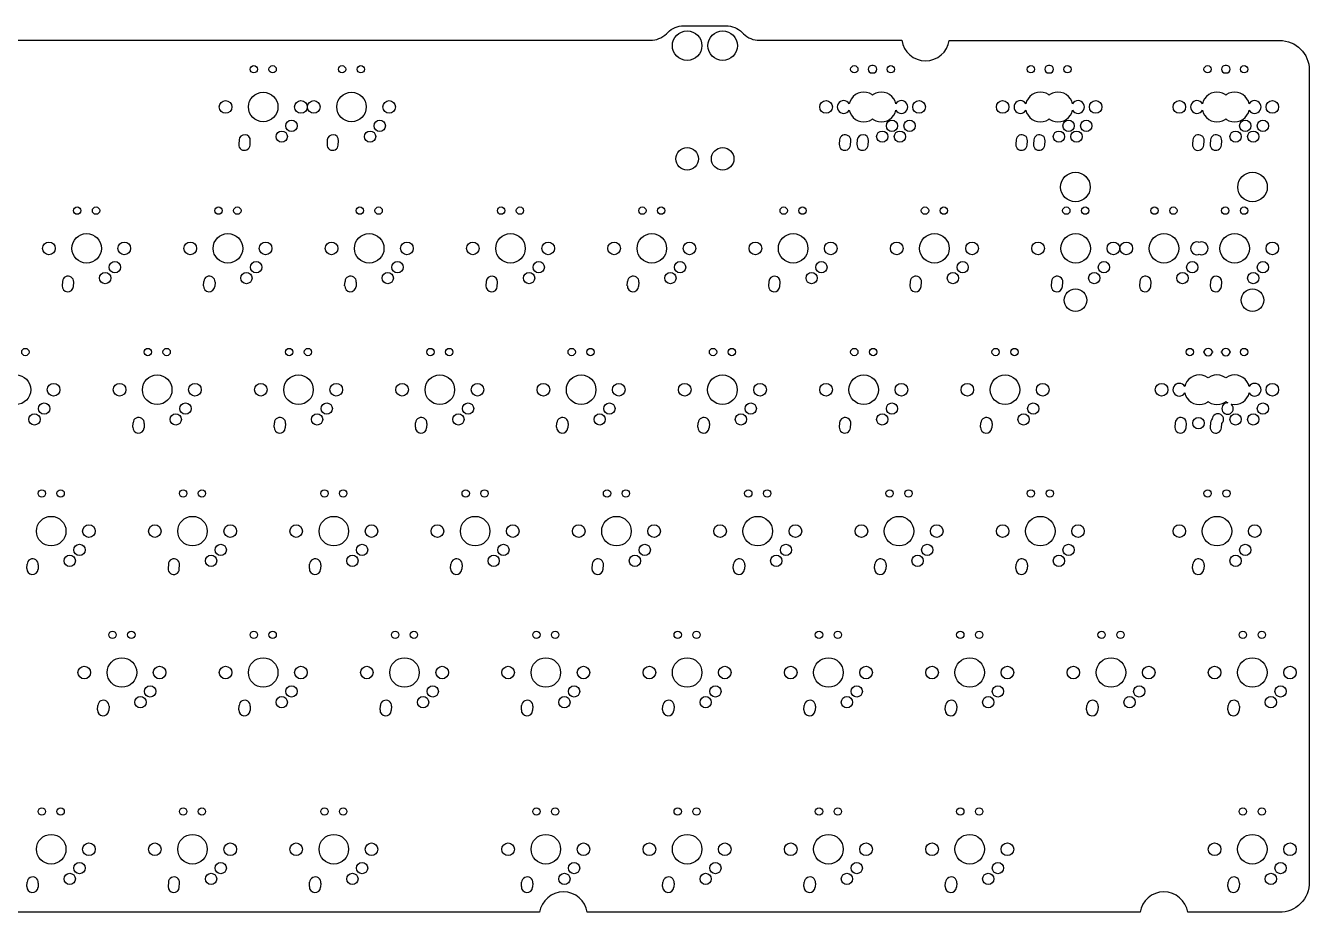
# Model space of a CAD drawing. Header units: millimetres. Extents: x -369 to -25, y -160 to -35.
# Drawn here: x -198.1 to -25.1, y -154.3 to -34.9 of the extents above; entities that cross this region are included whole.
import ezdxf

# ---------------------------------------------------------------- set-up
doc = ezdxf.new("R2010")
doc.units = ezdxf.units.MM
doc.layers.get('0').update_dxf_attribs({"linetype": 'CONTINUOUS'})

msp = doc.modelspace()

# ---------------------------------------------------------------- linework, layer by layer
for p, q in [((-174.16, -69.92), (-174.11, -69.34)), ((-172.59, -69.44), (-172.63, -70.02)), ((-155.11, -69.92), (-155.06, -69.34)), ((-153.54, -69.44), (-153.58, -70.02)), ((-117.01, -69.92), (-116.96, -69.34)), ((-115.44, -69.44), (-115.48, -70.02)), ((-183.68, -88.97), (-183.64, -88.39)), ((-182.12, -88.49), (-182.16, -89.07)), ((-164.63, -88.97), (-164.59, -88.39)), ((-163.07, -88.49), (-163.11, -89.07)), ((-145.58, -88.97), (-145.54, -88.39)), ((-144.02, -88.49), (-144.06, -89.07)), ((-126.53, -88.97), (-126.49, -88.39)), ((-124.97, -88.49), (-125.01, -89.07)), ((-107.48, -88.97), (-107.44, -88.39)), ((-105.92, -88.49), (-105.96, -89.07)), ((-69.38, -88.97), (-69.34, -88.39)), ((-67.82, -88.49), (-67.86, -89.07)), ((-197.97, -108.02), (-197.93, -107.44)), ((-196.41, -107.54), (-196.45, -108.12)), ((-159.87, -108.02), (-159.83, -107.44)), ((-158.31, -107.54), (-158.35, -108.12)), ((-140.82, -108.02), (-140.78, -107.44)), ((-139.26, -107.54), (-139.3, -108.12)), ((-102.72, -108.02), (-102.68, -107.44)), ((-101.16, -107.54), (-101.2, -108.12)), ((-83.67, -108.02), (-83.63, -107.44)), ((-82.11, -107.54), (-82.15, -108.12)), ((-64.62, -108.02), (-64.58, -107.44)), ((-63.06, -107.54), (-63.1, -108.12)), ((-40.81, -108.02), (-40.76, -107.44)), ((-39.24, -107.54), (-39.28, -108.12)), ((-188.44, -127.07), (-188.4, -126.49)), ((-186.88, -126.59), (-186.92, -127.17)), ((-169.39, -127.07), (-169.35, -126.49)), ((-167.83, -126.59), (-167.87, -127.17)), ((-150.34, -127.07), (-150.3, -126.49)), ((-148.78, -126.59), (-148.82, -127.17)), ((-131.29, -127.07), (-131.25, -126.49)), ((-129.73, -126.59), (-129.77, -127.17)), ((-112.24, -127.07), (-112.2, -126.49)), ((-110.68, -126.59), (-110.72, -127.17)), ((-93.19, -127.07), (-93.15, -126.49)), ((-91.63, -126.59), (-91.67, -127.17)), ((-74.14, -127.07), (-74.1, -126.49)), ((-72.58, -126.59), (-72.62, -127.17)), ((-55.09, -127.07), (-55.05, -126.49)), ((-53.53, -126.59), (-53.57, -127.17)), ((-36.04, -127.07), (-36, -126.49)), ((-34.48, -126.59), (-34.52, -127.17)), ((-197.97, -150.88), (-197.93, -150.3)), ((-196.41, -150.4), (-196.45, -150.98)), ((-159.87, -150.88), (-159.83, -150.3)), ((-158.31, -150.4), (-158.35, -150.98)), ((-131.29, -150.88), (-131.25, -150.3)), ((-129.73, -150.4), (-129.77, -150.98)), ((-112.24, -150.88), (-112.2, -150.3)), ((-110.68, -150.4), (-110.72, -150.98)), ((-93.19, -150.88), (-93.15, -150.3)), ((-91.63, -150.4), (-91.67, -150.98)), ((-74.14, -150.88), (-74.1, -150.3)), ((-72.58, -150.4), (-72.62, -150.98)), ((-36.04, -150.88), (-36, -150.3)), ((-34.48, -150.4), (-34.52, -150.98))]:
    msp.add_line(p, q)
msp.add_lwpolyline([(-199.26, -36.86), (-113.9, -36.86, 0.199109), (-111.74, -35.97), (-111.56, -35.79, -0.198683), (-109.39, -34.89), (-103.7, -34.89, -0.19868), (-101.53, -35.79), (-101.35, -35.97, 0.199112), (-99.18, -36.86), (-80.01, -36.86, 0.856454), (-73.59, -36.87), (-29.06, -36.87, -0.414001), (-25.06, -40.87), (-25.06, -150.26), (-25.06, -150.26, -0.427349), (-29.14, -154.35), (-29.14, -154.35), (-41.44, -154.35, 0.856431), (-47.87, -154.35), (-122.41, -154.35, 0.856298), (-128.83, -154.35), (-203.37, -154.35, 0.856429)], format="xyb")
for points in [[(-83.36, -40.76), (-83.39, -40.57), (-83.5, -40.4), (-83.67, -40.29), (-83.86, -40.25), (-83.94, -40.27), (-84.02, -40.25), (-84.21, -40.29), (-84.38, -40.4), (-84.49, -40.57), (-84.52, -40.76), (-84.49, -40.95), (-84.38, -41.12), (-84.21, -41.23), (-84.02, -41.26), (-83.94, -41.25), (-83.86, -41.26), (-83.67, -41.23), (-83.5, -41.12), (-83.39, -40.95)], [(-60.13, -41.25), (-60.05, -41.26), (-59.85, -41.23), (-59.69, -41.12), (-59.58, -40.95), (-59.54, -40.76), (-59.58, -40.57), (-59.69, -40.4), (-59.85, -40.29), (-60.05, -40.25), (-60.13, -40.27), (-60.21, -40.25), (-60.4, -40.29), (-60.56, -40.4), (-60.67, -40.57), (-60.71, -40.76), (-60.67, -40.95), (-60.56, -41.12), (-60.4, -41.23), (-60.21, -41.26)], [(-35.77, -40.95), (-35.73, -40.76), (-35.77, -40.57), (-35.88, -40.4), (-36.04, -40.29), (-36.24, -40.25), (-36.31, -40.27), (-36.39, -40.25), (-36.59, -40.29), (-36.75, -40.4), (-36.86, -40.57), (-36.9, -40.76), (-36.86, -40.95), (-36.75, -41.12), (-36.59, -41.23), (-36.39, -41.26), (-36.31, -41.25), (-36.24, -41.26), (-36.04, -41.23), (-35.88, -41.12)], [(-87.83, -46.7), (-87.61, -46.67), (-87.4, -46.58), (-87.22, -46.45), (-87.08, -46.27), (-87.08, -46.26), (-86.98, -46.61), (-86.8, -46.95), (-86.55, -47.26), (-86.24, -47.51), (-85.9, -47.69), (-85.52, -47.8), (-85.13, -47.84), (-84.74, -47.8), (-84.36, -47.69), (-84.02, -47.51), (-83.94, -47.44), (-83.86, -47.51), (-83.51, -47.69), (-83.14, -47.8), (-82.75, -47.84), (-82.36, -47.8), (-81.98, -47.69), (-81.64, -47.51), (-81.33, -47.26), (-81.08, -46.95), (-80.9, -46.61), (-80.79, -46.26), (-80.79, -46.27), (-80.66, -46.45), (-80.48, -46.58), (-80.27, -46.67), (-80.05, -46.7), (-79.83, -46.67), (-79.62, -46.58), (-79.44, -46.45), (-79.31, -46.27), (-79.22, -46.06), (-79.19, -45.84), (-79.22, -45.62), (-79.31, -45.41), (-79.44, -45.23), (-79.62, -45.1), (-79.83, -45.01), (-80.05, -44.98), (-80.27, -45.01), (-80.48, -45.1), (-80.66, -45.23), (-80.79, -45.41), (-80.79, -45.41), (-80.9, -45.07), (-81.08, -44.73), (-81.33, -44.42), (-81.64, -44.17), (-81.98, -43.99), (-82.36, -43.87), (-82.75, -43.84), (-83.14, -43.87), (-83.51, -43.99), (-83.86, -44.17), (-83.94, -44.24), (-84.02, -44.17), (-84.36, -43.99), (-84.74, -43.87), (-85.13, -43.84), (-85.52, -43.87), (-85.9, -43.99), (-86.24, -44.17), (-86.55, -44.42), (-86.8, -44.73), (-86.98, -45.07), (-87.08, -45.41), (-87.08, -45.41), (-87.22, -45.23), (-87.4, -45.1), (-87.61, -45.01), (-87.83, -44.98), (-88.05, -45.01), (-88.26, -45.1), (-88.43, -45.23), (-88.57, -45.41), (-88.66, -45.62), (-88.69, -45.84), (-88.66, -46.06), (-88.57, -46.27), (-88.43, -46.45), (-88.26, -46.58), (-88.05, -46.67)], [(-63.79, -45.01), (-64.02, -44.98), (-64.24, -45.01), (-64.44, -45.1), (-64.62, -45.23), (-64.76, -45.41), (-64.85, -45.62), (-64.87, -45.84), (-64.85, -46.06), (-64.76, -46.27), (-64.62, -46.45), (-64.44, -46.58), (-64.24, -46.67), (-64.02, -46.7), (-63.79, -46.67), (-63.59, -46.58), (-63.41, -46.45), (-63.27, -46.27), (-63.27, -46.26), (-63.17, -46.61), (-62.98, -46.95), (-62.73, -47.26), (-62.43, -47.51), (-62.08, -47.69), (-61.71, -47.8), (-61.32, -47.84), (-60.93, -47.8), (-60.55, -47.69), (-60.2, -47.51), (-60.13, -47.44), (-60.05, -47.51), (-59.7, -47.69), (-59.33, -47.8), (-58.94, -47.84), (-58.54, -47.8), (-58.17, -47.69), (-57.82, -47.51), (-57.52, -47.26), (-57.27, -46.95), (-57.08, -46.61), (-56.98, -46.26), (-56.98, -46.27), (-56.84, -46.45), (-56.67, -46.58), (-56.46, -46.67), (-56.24, -46.7), (-56.01, -46.67), (-55.81, -46.58), (-55.63, -46.45), (-55.49, -46.27), (-55.41, -46.06), (-55.38, -45.84), (-55.41, -45.62), (-55.49, -45.41), (-55.63, -45.23), (-55.81, -45.1), (-56.01, -45.01), (-56.24, -44.98), (-56.46, -45.01), (-56.67, -45.1), (-56.84, -45.23), (-56.98, -45.41), (-56.98, -45.41), (-57.08, -45.07), (-57.27, -44.73), (-57.52, -44.42), (-57.82, -44.17), (-58.17, -43.99), (-58.54, -43.87), (-58.94, -43.84), (-59.33, -43.87), (-59.7, -43.99), (-60.05, -44.17), (-60.13, -44.24), (-60.2, -44.17), (-60.55, -43.99), (-60.93, -43.87), (-61.32, -43.84), (-61.71, -43.87), (-62.08, -43.99), (-62.43, -44.17), (-62.73, -44.42), (-62.98, -44.73), (-63.17, -45.07), (-63.27, -45.41), (-63.27, -45.41), (-63.41, -45.23), (-63.59, -45.1)], [(-35.89, -43.99), (-36.24, -44.17), (-36.31, -44.24), (-36.39, -44.17), (-36.74, -43.99), (-37.11, -43.87), (-37.51, -43.84), (-37.9, -43.87), (-38.27, -43.99), (-38.62, -44.17), (-38.92, -44.42), (-39.17, -44.73), (-39.36, -45.07), (-39.46, -45.41), (-39.46, -45.41), (-39.6, -45.23), (-39.77, -45.1), (-39.98, -45.01), (-40.2, -44.98), (-40.43, -45.01), (-40.63, -45.1), (-40.81, -45.23), (-40.95, -45.41), (-41.03, -45.62), (-41.06, -45.84), (-41.03, -46.06), (-40.95, -46.27), (-40.81, -46.45), (-40.63, -46.58), (-40.43, -46.67), (-40.2, -46.7), (-39.98, -46.67), (-39.77, -46.58), (-39.6, -46.45), (-39.46, -46.27), (-39.46, -46.26), (-39.36, -46.61), (-39.17, -46.95), (-38.92, -47.26), (-38.62, -47.51), (-38.27, -47.69), (-37.9, -47.8), (-37.51, -47.84), (-37.11, -47.8), (-36.74, -47.69), (-36.39, -47.51), (-36.31, -47.44), (-36.24, -47.51), (-35.89, -47.69), (-35.51, -47.8), (-35.12, -47.84), (-34.73, -47.8), (-34.36, -47.69), (-34.01, -47.51), (-33.71, -47.26), (-33.46, -46.95), (-33.27, -46.61), (-33.17, -46.26), (-33.17, -46.27), (-33.03, -46.45), (-32.85, -46.58), (-32.65, -46.67), (-32.42, -46.7), (-32.2, -46.67), (-32, -46.58), (-31.82, -46.45), (-31.68, -46.27), (-31.6, -46.06), (-31.57, -45.84), (-31.6, -45.62), (-31.68, -45.41), (-31.82, -45.23), (-32, -45.1), (-32.2, -45.01), (-32.42, -44.98), (-32.65, -45.01), (-32.85, -45.1), (-33.03, -45.23), (-33.17, -45.41), (-33.17, -45.41), (-33.27, -45.07), (-33.46, -44.73), (-33.71, -44.42), (-34.01, -44.17), (-34.36, -43.99), (-34.73, -43.87), (-35.12, -43.84), (-35.51, -43.87)], [(-38.83, -65.32), (-38.74, -65.11), (-38.71, -64.89), (-38.74, -64.67), (-38.83, -64.46), (-38.96, -64.28), (-39.14, -64.15), (-39.35, -64.06), (-39.57, -64.03), (-39.79, -64.06), (-39.89, -64.1), (-39.98, -64.06), (-40.2, -64.03), (-40.43, -64.06), (-40.63, -64.15), (-40.81, -64.28), (-40.95, -64.46), (-41.03, -64.67), (-41.06, -64.89), (-41.03, -65.11), (-40.95, -65.32), (-40.81, -65.5), (-40.63, -65.63), (-40.43, -65.72), (-40.2, -65.75), (-39.98, -65.72), (-39.89, -65.68), (-39.79, -65.72), (-39.57, -65.75), (-39.35, -65.72), (-39.14, -65.63), (-38.96, -65.5)], [(-43.33, -84.37), (-43.19, -84.55), (-43.01, -84.68), (-42.81, -84.77), (-42.58, -84.8), (-42.36, -84.77), (-42.16, -84.68), (-41.98, -84.55), (-41.84, -84.37), (-41.84, -84.36), (-41.74, -84.71), (-41.55, -85.05), (-41.3, -85.36), (-41, -85.61), (-40.65, -85.79), (-40.28, -85.9), (-39.89, -85.94), (-39.49, -85.9), (-39.12, -85.79), (-38.77, -85.61), (-38.69, -85.54), (-38.62, -85.61), (-38.27, -85.79), (-37.9, -85.9), (-37.51, -85.94), (-37.11, -85.9), (-36.74, -85.79), (-36.39, -85.61), (-36.31, -85.54), (-36.24, -85.61), (-36.03, -85.72), (-36.08, -85.71), (-36.28, -85.74), (-36.46, -85.81), (-36.62, -85.94), (-36.74, -86.1), (-36.82, -86.28), (-36.85, -86.48), (-36.82, -86.68), (-36.74, -86.86), (-36.62, -87.02), (-36.46, -87.14), (-36.28, -87.22), (-36.08, -87.25), (-35.88, -87.22), (-35.69, -87.14), (-35.53, -87.02), (-35.41, -86.86), (-35.33, -86.68), (-35.31, -86.48), (-35.33, -86.28), (-35.41, -86.1), (-35.53, -85.94), (-35.61, -85.87), (-35.51, -85.9), (-35.12, -85.94), (-34.73, -85.9), (-34.36, -85.79), (-34.01, -85.61), (-33.71, -85.36), (-33.46, -85.05), (-33.27, -84.71), (-33.17, -84.36), (-33.17, -84.37), (-33.03, -84.55), (-32.85, -84.68), (-32.65, -84.77), (-32.42, -84.8), (-32.2, -84.77), (-32, -84.68), (-31.82, -84.55), (-31.68, -84.37), (-31.6, -84.16), (-31.57, -83.94), (-31.6, -83.72), (-31.68, -83.51), (-31.82, -83.33), (-32, -83.2), (-32.2, -83.11), (-32.42, -83.08), (-32.65, -83.11), (-32.85, -83.2), (-33.03, -83.33), (-33.17, -83.51), (-33.17, -83.51), (-33.27, -83.17), (-33.46, -82.83), (-33.71, -82.52), (-34.01, -82.27), (-34.36, -82.09), (-34.73, -81.97), (-35.12, -81.94), (-35.51, -81.97), (-35.89, -82.09), (-36.24, -82.27), (-36.31, -82.34), (-36.39, -82.27), (-36.74, -82.09), (-37.11, -81.97), (-37.51, -81.94), (-37.9, -81.97), (-38.27, -82.09), (-38.62, -82.27), (-38.69, -82.34), (-38.77, -82.27), (-39.12, -82.09), (-39.49, -81.97), (-39.89, -81.94), (-40.28, -81.97), (-40.65, -82.09), (-41, -82.27), (-41.3, -82.52), (-41.55, -82.83), (-41.74, -83.17), (-41.84, -83.51), (-41.84, -83.51), (-41.98, -83.33), (-42.16, -83.2), (-42.36, -83.11), (-42.58, -83.08), (-42.81, -83.11), (-43.01, -83.2), (-43.19, -83.33), (-43.33, -83.51), (-43.41, -83.72), (-43.44, -83.94), (-43.41, -84.16)], [(-36.86, -88.49), (-36.84, -88.48), (-36.72, -88.32), (-36.64, -88.14), (-36.62, -87.94), (-36.64, -87.74), (-36.72, -87.56), (-36.84, -87.4), (-37, -87.27), (-37.19, -87.2), (-37.39, -87.17), (-37.58, -87.2), (-37.77, -87.27), (-37.93, -87.4), (-38.05, -87.56), (-38.13, -87.74), (-38.15, -87.88), (-38.26, -88.01), (-38.35, -88.19), (-38.39, -88.39), (-38.43, -88.96), (-38.42, -89.17), (-38.35, -89.36), (-38.24, -89.52), (-38.09, -89.66), (-37.91, -89.75), (-37.72, -89.79), (-37.52, -89.77), (-37.33, -89.71), (-37.16, -89.6), (-37.03, -89.45), (-36.94, -89.27), (-36.9, -89.07)]]:
    msp.add_lwpolyline(points, close=True)
for points in [[(-169.35, -50.29), (-169.39, -50.87, 1), (-167.87, -50.97), (-167.83, -50.39, 1)], [(-157.45, -50.29), (-157.49, -50.87, 1), (-155.97, -50.97), (-155.93, -50.39, 1)], [(-88.39, -50.29), (-88.43, -50.87, 1), (-86.91, -50.97), (-86.87, -50.39, 1)], [(-86.01, -50.29), (-86.05, -50.87, 1), (-84.53, -50.97), (-84.49, -50.39, 1)], [(-64.58, -50.29), (-64.62, -50.87, 1), (-63.1, -50.97), (-63.06, -50.39, 1)], [(-62.2, -50.29), (-62.24, -50.87, 1), (-60.72, -50.97), (-60.68, -50.39, 1)], [(-40.76, -50.29), (-40.81, -50.87, 1), (-39.28, -50.97), (-39.24, -50.39, 1)], [(-38.38, -50.29), (-38.42, -50.87, 1), (-36.9, -50.97), (-36.86, -50.39, 1)], [(-193.16, -69.34), (-193.21, -69.92, 1), (-191.68, -70.02), (-191.64, -69.44, 1)], [(-136.01, -69.34), (-136.06, -69.92, 1), (-134.53, -70.02), (-134.49, -69.44, 1)], [(-97.91, -69.34), (-97.96, -69.92, 1), (-96.43, -70.02), (-96.39, -69.44, 1)], [(-78.86, -69.34), (-78.91, -69.92, 1), (-77.38, -70.02), (-77.34, -69.44, 1)], [(-59.81, -69.34), (-59.86, -69.92, 1), (-58.33, -70.02), (-58.29, -69.44, 1)], [(-47.91, -69.34), (-47.95, -69.92, 1), (-46.43, -70.02), (-46.39, -69.44, 1)], [(-38.38, -69.34), (-38.42, -69.92, 1), (-36.9, -70.02), (-36.86, -69.44, 1)], [(-38.12, -78.78), (-38.12, -78.94, 1), (-39.27, -78.94), (-39.27, -78.78, 1)], [(-35.74, -78.78), (-35.74, -78.94, 1), (-36.89, -78.94), (-36.89, -78.78, 1)], [(-88.39, -88.39), (-88.43, -88.97, 1), (-86.91, -89.07), (-86.87, -88.49, 1)], [(-43.15, -88.39), (-43.19, -88.97, 1), (-41.67, -89.07), (-41.63, -88.49, 1)], [(-178.88, -107.44), (-178.92, -108.02, 1), (-177.4, -108.12), (-177.36, -107.54, 1)], [(-121.73, -107.44), (-121.77, -108.02, 1), (-120.25, -108.12), (-120.21, -107.54, 1)], [(-178.88, -150.3), (-178.92, -150.88, 1), (-177.4, -150.98), (-177.36, -150.4, 1)]]:
    msp.add_lwpolyline(points, format="xyb", close=True)
for centre, radius in [((-108.94, -37.58), 1.99), ((-104.15, -37.58), 1.99), ((-167.36, -40.76), 0.495), ((-164.82, -40.76), 0.495), ((-155.46, -40.76), 0.495), ((-152.92, -40.76), 0.495), ((-86.4, -40.76), 0.495), ((-81.48, -40.76), 0.495), ((-62.59, -40.76), 0.495), ((-57.67, -40.76), 0.495), ((-38.77, -40.76), 0.495), ((-33.85, -40.76), 0.495), ((-171.17, -45.84), 0.851), ((-166.09, -45.84), 1.99), ((-161.01, -45.84), 0.851), ((-159.27, -45.84), 0.851), ((-154.19, -45.84), 1.99), ((-149.11, -45.84), 0.851), ((-90.21, -45.84), 0.851), ((-77.67, -45.84), 0.851), ((-66.4, -45.84), 0.851), ((-53.86, -45.84), 0.851), ((-42.58, -45.84), 0.851), ((-30.04, -45.84), 0.851), ((-162.28, -48.38), 0.762), ((-150.38, -48.38), 0.762), ((-81.32, -48.38), 0.762), ((-78.94, -48.38), 0.762), ((-57.51, -48.38), 0.762), ((-55.13, -48.38), 0.762), ((-33.69, -48.38), 0.762), ((-31.31, -48.38), 0.762), ((-163.59, -49.84), 0.762), ((-151.69, -49.84), 0.762), ((-82.63, -49.84), 0.762), ((-80.25, -49.84), 0.762), ((-58.82, -49.84), 0.762), ((-56.44, -49.84), 0.762), ((-35, -49.84), 0.762), ((-32.62, -49.84), 0.762), ((-108.94, -52.82), 1.52), ((-104.15, -52.82), 1.52), ((-56.59, -56.63), 1.99), ((-32.71, -56.63), 1.99), ((-191.17, -59.81), 0.495), ((-188.63, -59.81), 0.495), ((-172.12, -59.81), 0.495), ((-169.58, -59.81), 0.495), ((-153.07, -59.81), 0.495), ((-150.53, -59.81), 0.495), ((-134.02, -59.81), 0.495), ((-131.48, -59.81), 0.495), ((-114.97, -59.81), 0.495), ((-112.43, -59.81), 0.495), ((-95.92, -59.81), 0.495), ((-93.38, -59.81), 0.495), ((-76.87, -59.81), 0.495), ((-74.33, -59.81), 0.495), ((-57.82, -59.81), 0.495), ((-55.28, -59.81), 0.495), ((-45.92, -59.81), 0.495), ((-43.38, -59.81), 0.495), ((-36.39, -59.81), 0.495), ((-33.85, -59.81), 0.495), ((-189.9, -64.89), 1.99), ((-170.85, -64.89), 1.99), ((-151.8, -64.89), 1.99), ((-132.75, -64.89), 1.99), ((-113.7, -64.89), 1.99), ((-94.65, -64.89), 1.99), ((-75.6, -64.89), 1.99), ((-56.55, -64.89), 1.99), ((-44.65, -64.89), 1.99), ((-35.12, -64.89), 1.99), ((-194.98, -64.89), 0.851), ((-184.82, -64.89), 0.851), ((-175.93, -64.89), 0.851), ((-165.77, -64.89), 0.851), ((-156.88, -64.89), 0.851), ((-146.72, -64.89), 0.851), ((-137.83, -64.89), 0.851), ((-127.67, -64.89), 0.851), ((-118.78, -64.89), 0.851), ((-108.62, -64.89), 0.851), ((-99.73, -64.89), 0.851), ((-89.57, -64.89), 0.851), ((-80.68, -64.89), 0.851), ((-70.52, -64.89), 0.851), ((-61.63, -64.89), 0.851), ((-51.47, -64.89), 0.851), ((-49.73, -64.89), 0.851), ((-30.04, -64.89), 0.851), ((-186.09, -67.43), 0.762), ((-167.04, -67.43), 0.762), ((-147.99, -67.43), 0.762), ((-128.94, -67.43), 0.762), ((-109.89, -67.43), 0.762), ((-90.84, -67.43), 0.762), ((-71.79, -67.43), 0.762), ((-52.74, -67.43), 0.762), ((-40.84, -67.43), 0.762), ((-31.31, -67.43), 0.762), ((-187.4, -68.89), 0.762), ((-168.35, -68.89), 0.762), ((-149.3, -68.89), 0.762), ((-130.25, -68.89), 0.762), ((-111.2, -68.89), 0.762), ((-92.15, -68.89), 0.762), ((-73.1, -68.89), 0.762), ((-54.05, -68.89), 0.762), ((-42.15, -68.89), 0.762), ((-32.62, -68.89), 0.762), ((-56.59, -71.87), 1.52), ((-32.71, -71.87), 1.52), ((-198.16, -78.86), 0.495), ((-181.65, -78.86), 0.495), ((-179.11, -78.86), 0.495), ((-162.6, -78.86), 0.495), ((-160.06, -78.86), 0.495), ((-143.55, -78.86), 0.495), ((-141.01, -78.86), 0.495), ((-124.5, -78.86), 0.495), ((-121.96, -78.86), 0.495), ((-105.45, -78.86), 0.495), ((-102.91, -78.86), 0.495), ((-86.4, -78.86), 0.495), ((-83.86, -78.86), 0.495), ((-67.35, -78.86), 0.495), ((-64.81, -78.86), 0.495), ((-41.16, -78.86), 0.495), ((-33.85, -78.86), 0.495), ((-199.43, -83.94), 1.99), ((-180.38, -83.94), 1.99), ((-161.33, -83.94), 1.99), ((-142.28, -83.94), 1.99), ((-123.23, -83.94), 1.99), ((-104.18, -83.94), 1.99), ((-85.13, -83.94), 1.99), ((-66.08, -83.94), 1.99), ((-194.35, -83.94), 0.851), ((-185.46, -83.94), 0.851), ((-175.3, -83.94), 0.851), ((-166.41, -83.94), 0.851), ((-156.25, -83.94), 0.851), ((-147.36, -83.94), 0.851), ((-137.2, -83.94), 0.851), ((-128.31, -83.94), 0.851), ((-118.15, -83.94), 0.851), ((-109.26, -83.94), 0.851), ((-99.1, -83.94), 0.851), ((-90.21, -83.94), 0.851), ((-80.05, -83.94), 0.851), ((-71.16, -83.94), 0.851), ((-61, -83.94), 0.851), ((-44.97, -83.94), 0.851), ((-30.04, -83.94), 0.851), ((-195.62, -86.48), 0.762), ((-176.57, -86.48), 0.762), ((-157.52, -86.48), 0.762), ((-138.47, -86.48), 0.762), ((-119.42, -86.48), 0.762), ((-100.37, -86.48), 0.762), ((-81.32, -86.48), 0.762), ((-62.27, -86.48), 0.762), ((-31.31, -86.48), 0.762), ((-196.93, -87.94), 0.762), ((-177.88, -87.94), 0.762), ((-158.83, -87.94), 0.762), ((-139.78, -87.94), 0.762), ((-120.73, -87.94), 0.762), ((-101.68, -87.94), 0.762), ((-82.63, -87.94), 0.762), ((-63.58, -87.94), 0.762), ((-40, -88.44), 0.762), ((-35, -87.94), 0.762), ((-32.62, -87.94), 0.762), ((-195.94, -97.91), 0.495), ((-193.4, -97.91), 0.495), ((-176.89, -97.91), 0.495), ((-174.35, -97.91), 0.495), ((-157.84, -97.91), 0.495), ((-155.3, -97.91), 0.495), ((-138.79, -97.91), 0.495), ((-136.25, -97.91), 0.495), ((-119.74, -97.91), 0.495), ((-117.2, -97.91), 0.495), ((-100.69, -97.91), 0.495), ((-98.15, -97.91), 0.495), ((-81.64, -97.91), 0.495), ((-79.1, -97.91), 0.495), ((-62.59, -97.91), 0.495), ((-60.05, -97.91), 0.495), ((-38.77, -97.91), 0.495), ((-36.23, -97.91), 0.495), ((-194.67, -102.99), 1.99), ((-175.62, -102.99), 1.99), ((-156.57, -102.99), 1.99), ((-137.52, -102.99), 1.99), ((-118.47, -102.99), 1.99), ((-99.42, -102.99), 1.99), ((-80.37, -102.99), 1.99), ((-61.32, -102.99), 1.99), ((-37.5, -102.99), 1.99), ((-189.59, -102.99), 0.851), ((-180.7, -102.99), 0.851), ((-170.54, -102.99), 0.851), ((-161.65, -102.99), 0.851), ((-151.49, -102.99), 0.851), ((-142.6, -102.99), 0.851), ((-132.44, -102.99), 0.851), ((-123.55, -102.99), 0.851), ((-113.39, -102.99), 0.851), ((-104.5, -102.99), 0.851), ((-94.34, -102.99), 0.851), ((-85.45, -102.99), 0.851), ((-75.29, -102.99), 0.851), ((-66.4, -102.99), 0.851), ((-56.24, -102.99), 0.851), ((-42.58, -102.99), 0.851), ((-32.42, -102.99), 0.851), ((-190.86, -105.53), 0.762), ((-171.81, -105.53), 0.762), ((-152.76, -105.53), 0.762), ((-133.71, -105.53), 0.762), ((-114.66, -105.53), 0.762), ((-95.61, -105.53), 0.762), ((-76.56, -105.53), 0.762), ((-57.51, -105.53), 0.762), ((-33.69, -105.53), 0.762), ((-192.17, -106.99), 0.762), ((-173.12, -106.99), 0.762), ((-154.07, -106.99), 0.762), ((-135.02, -106.99), 0.762), ((-115.97, -106.99), 0.762), ((-96.92, -106.99), 0.762), ((-77.87, -106.99), 0.762), ((-58.82, -106.99), 0.762), ((-35, -106.99), 0.762), ((-186.41, -116.96), 0.495), ((-183.87, -116.96), 0.495), ((-167.36, -116.96), 0.495), ((-164.82, -116.96), 0.495), ((-148.31, -116.96), 0.495), ((-145.77, -116.96), 0.495), ((-129.26, -116.96), 0.495), ((-126.72, -116.96), 0.495), ((-110.21, -116.96), 0.495), ((-107.67, -116.96), 0.495), ((-91.16, -116.96), 0.495), ((-88.62, -116.96), 0.495), ((-72.11, -116.96), 0.495), ((-69.57, -116.96), 0.495), ((-53.06, -116.96), 0.495), ((-50.52, -116.96), 0.495), ((-34.01, -116.96), 0.495), ((-31.47, -116.96), 0.495), ((-185.14, -122.04), 1.99), ((-166.09, -122.04), 1.99), ((-147.04, -122.04), 1.99), ((-127.99, -122.04), 1.99), ((-108.94, -122.04), 1.99), ((-89.89, -122.04), 1.99), ((-70.84, -122.04), 1.99), ((-51.79, -122.04), 1.99), ((-32.74, -122.04), 1.99), ((-190.22, -122.04), 0.851), ((-180.06, -122.04), 0.851), ((-171.17, -122.04), 0.851), ((-161.01, -122.04), 0.851), ((-152.12, -122.04), 0.851), ((-141.96, -122.04), 0.851), ((-133.07, -122.04), 0.851), ((-122.91, -122.04), 0.851), ((-114.02, -122.04), 0.851), ((-103.86, -122.04), 0.851), ((-94.97, -122.04), 0.851), ((-84.81, -122.04), 0.851), ((-75.92, -122.04), 0.851), ((-65.76, -122.04), 0.851), ((-56.87, -122.04), 0.851), ((-46.71, -122.04), 0.851), ((-37.82, -122.04), 0.851), ((-27.66, -122.04), 0.851), ((-181.33, -124.58), 0.762), ((-162.28, -124.58), 0.762), ((-143.23, -124.58), 0.762), ((-124.18, -124.58), 0.762), ((-105.13, -124.58), 0.762), ((-86.08, -124.58), 0.762), ((-67.03, -124.58), 0.762), ((-47.98, -124.58), 0.762), ((-28.93, -124.58), 0.762), ((-182.64, -126.04), 0.762), ((-163.59, -126.04), 0.762), ((-144.54, -126.04), 0.762), ((-125.49, -126.04), 0.762), ((-106.44, -126.04), 0.762), ((-87.39, -126.04), 0.762), ((-68.34, -126.04), 0.762), ((-49.29, -126.04), 0.762), ((-30.24, -126.04), 0.762), ((-195.94, -140.77), 0.495), ((-193.4, -140.77), 0.495), ((-176.89, -140.77), 0.495), ((-174.35, -140.77), 0.495), ((-157.84, -140.77), 0.495), ((-155.3, -140.77), 0.495), ((-129.26, -140.77), 0.495), ((-126.72, -140.77), 0.495), ((-110.21, -140.77), 0.495), ((-107.67, -140.77), 0.495), ((-91.16, -140.77), 0.495), ((-88.62, -140.77), 0.495), ((-72.11, -140.77), 0.495), ((-69.57, -140.77), 0.495), ((-34.01, -140.77), 0.495), ((-31.47, -140.77), 0.495), ((-194.67, -145.85), 1.99), ((-189.59, -145.85), 0.851), ((-180.7, -145.85), 0.851), ((-175.62, -145.85), 1.99), ((-170.54, -145.85), 0.851), ((-161.65, -145.85), 0.851), ((-156.57, -145.85), 1.99), ((-151.49, -145.85), 0.851), ((-133.07, -145.85), 0.851), ((-127.99, -145.85), 1.99), ((-122.91, -145.85), 0.851), ((-114.02, -145.85), 0.851), ((-108.94, -145.85), 1.99), ((-103.86, -145.85), 0.851), ((-94.97, -145.85), 0.851), ((-89.89, -145.85), 1.99), ((-84.81, -145.85), 0.851), ((-75.92, -145.85), 0.851), ((-70.84, -145.85), 1.99), ((-65.76, -145.85), 0.851), ((-37.82, -145.85), 0.851), ((-32.74, -145.85), 1.99), ((-27.66, -145.85), 0.851), ((-190.86, -148.39), 0.762), ((-171.81, -148.39), 0.762), ((-152.76, -148.39), 0.762), ((-124.18, -148.39), 0.762), ((-105.13, -148.39), 0.762), ((-86.08, -148.39), 0.762), ((-67.03, -148.39), 0.762), ((-28.93, -148.39), 0.762), ((-192.17, -149.85), 0.762), ((-173.12, -149.85), 0.762), ((-154.07, -149.85), 0.762), ((-125.49, -149.85), 0.762), ((-106.44, -149.85), 0.762), ((-87.39, -149.85), 0.762), ((-68.34, -149.85), 0.762), ((-30.24, -149.85), 0.762)]:
    msp.add_circle(centre, radius)
for centre, start, end in [((-173.35, -69.39), -4, 176), ((-154.3, -69.39), -4, 176), ((-116.2, -69.39), -4, 176), ((-173.39, -69.97), 176, 356), ((-154.34, -69.97), 176, 356), ((-116.24, -69.97), 176, 356), ((-182.88, -88.44), -4, 176), ((-163.83, -88.44), -4, 176), ((-144.78, -88.44), -4, 176), ((-125.73, -88.44), -4, 176), ((-106.68, -88.44), -4, 176), ((-68.58, -88.44), -4, 176), ((-182.92, -89.02), 176, 356), ((-163.87, -89.02), 176, 356), ((-144.82, -89.02), 176, 356), ((-125.77, -89.02), 176, 356), ((-106.72, -89.02), 176, 356), ((-68.62, -89.02), 176, 356), ((-197.17, -107.49), -4, 176), ((-159.07, -107.49), -4, 176), ((-140.02, -107.49), -4, 176), ((-101.92, -107.49), -4, 176), ((-82.87, -107.49), -4, 176), ((-63.82, -107.49), -4, 176), ((-40, -107.49), -4, 176), ((-197.21, -108.07), 176, 356), ((-159.11, -108.07), 176, 356), ((-140.06, -108.07), 176, 356), ((-101.96, -108.07), 176, 356), ((-82.91, -108.07), 176, 356), ((-63.86, -108.07), 176, 356), ((-40.04, -108.07), 176, 356), ((-187.64, -126.54), -4, 176), ((-168.59, -126.54), -4, 176), ((-149.54, -126.54), -4, 176), ((-130.49, -126.54), -4, 176), ((-111.44, -126.54), -4, 176), ((-92.39, -126.54), -4, 176), ((-73.34, -126.54), -4, 176), ((-54.29, -126.54), -4, 176), ((-35.24, -126.54), -4, 176), ((-187.68, -127.12), 176, 356), ((-168.63, -127.12), 176, 356), ((-149.58, -127.12), 176, 356), ((-130.53, -127.12), 176, 356), ((-111.48, -127.12), 176, 356), ((-92.43, -127.12), 176, 356), ((-73.38, -127.12), 176, 356), ((-54.33, -127.12), 176, 356), ((-35.28, -127.12), 176, 356), ((-197.17, -150.35), -4, 176), ((-159.07, -150.35), -4, 176), ((-130.49, -150.35), -4, 176), ((-111.44, -150.35), -4, 176), ((-92.39, -150.35), -4, 176), ((-73.34, -150.35), -4, 176), ((-35.24, -150.35), -4, 176), ((-197.21, -150.93), 176, 356), ((-159.11, -150.93), 176, 356), ((-130.53, -150.93), 176, 356), ((-111.48, -150.93), 176, 356), ((-92.43, -150.93), 176, 356), ((-73.38, -150.93), 176, 356), ((-35.28, -150.93), 176, 356)]:
    msp.add_arc(centre, 0.762, start, end)

doc.saveas('drawing.dxf')
